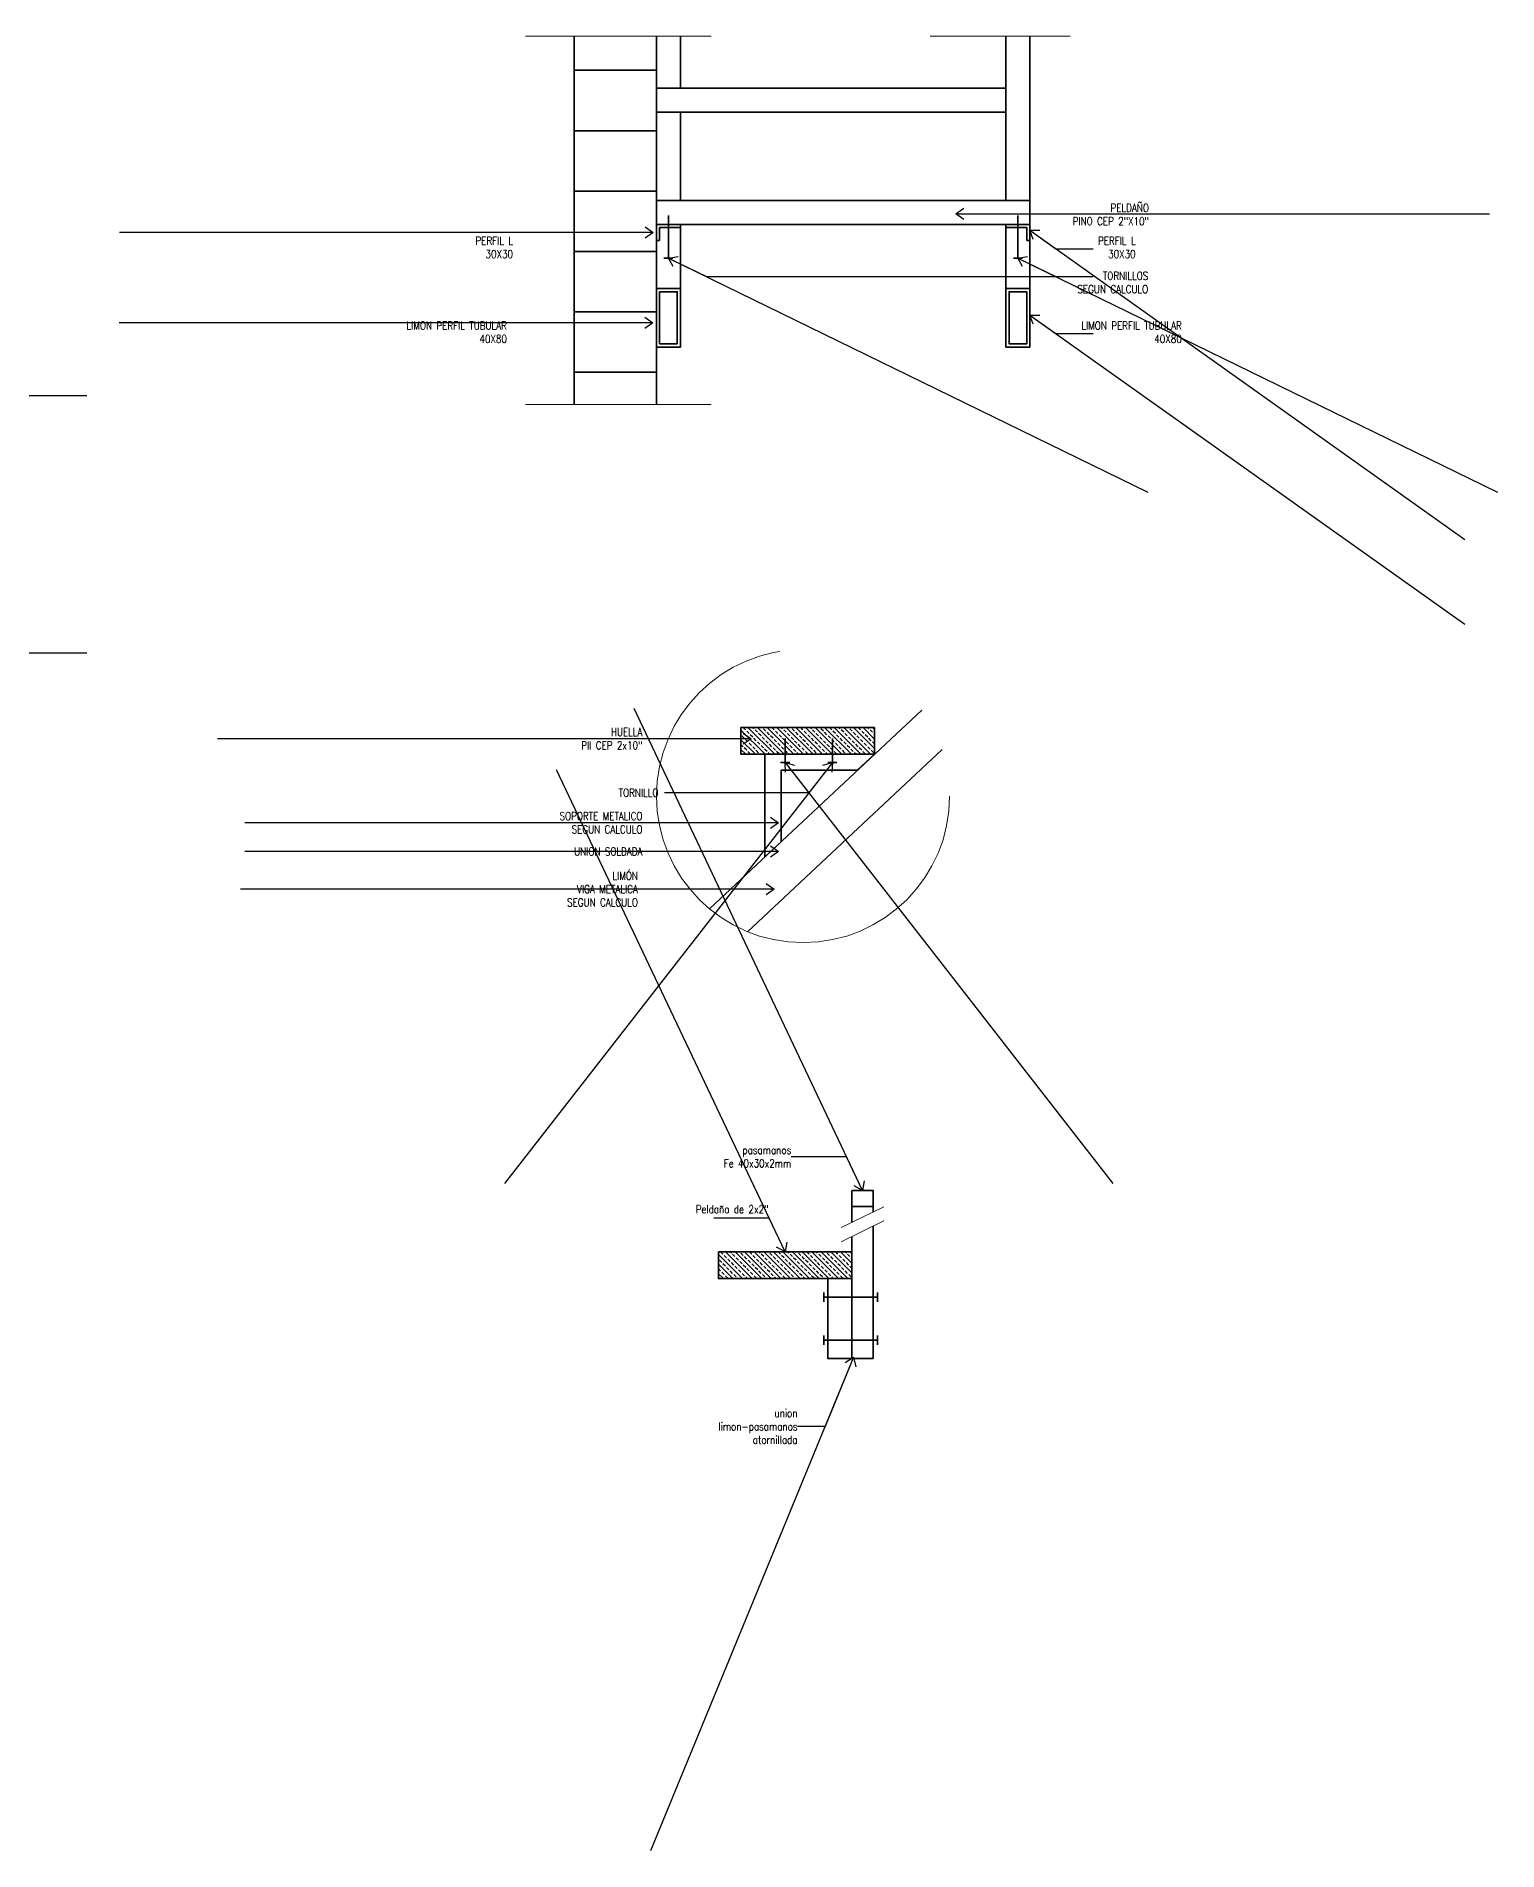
# Model space of a CAD drawing. Header units: metres. Extents: x 45 to 666, y -23 to 325.
# Drawn here: x 159.718 to 162.456, y 160.175 to 163.575 of the extents above; entities that cross this region are included whole.
import ezdxf

# ---------------------------------------------------------------- set-up
doc = ezdxf.new("R2010")
doc.units = ezdxf.units.M
doc.header["$LTSCALE"] = 5
doc.header["$MEASUREMENT"] = 0
doc.linetypes.add('HIDDEN', pattern=[0.375, 0.25, -0.125])
doc.layers.get('0').update_dxf_attribs({"color": 30})
for name, color, linetype, lineweight in [('A-ANNO-NOTE', 7, 'Continuous', 35), ('A-ELEV-MBE1', 7, 'Continuous', 35), ('A-ELEV-MBE2', 4, 'Continuous', 25), ('A-FLOR-OVHD', 3, 'HIDDEN', 18), ('A-WALL-FULL', 7, 'Continuous', 35), ('A-WALL-FULL-EXTR', 7, 'Continuous', 35)]:
    doc.layers.add(name, color=color, linetype=linetype, lineweight=lineweight)
doc.styles.add('E-ROMANS', font='romans.shx', dxfattribs={"width": 0.8})
doc.dimstyles.new('E-0005_TICK_18', dxfattribs={"dimscale": 0.001, "dimtxt": 9, "dimasz": 9, "dimexe": 4.5, "dimexo": 3, "dimgap": 4.5, "dimtad": 0, "dimdec": 0, "dimlfac": 1000, "dimzin": 0, "dimdsep": 46, "dimtxsty": 'E-ROMANS', "dimblk": 'OBLIQUE', "dimcen": 4.5, "dimclrd": 256, "dimclre": 256, "dimclrt": 256, "dimadec": 0, "dimazin": 0, "dimtfac": 1, "dimtdec": 0, "dimtmove": 1, "dimatfit": 3, "dimldrblk": 'OPEN90', "dimfxl": 1, "dimtfill": 1, "dimtolj": 1, "dimtzin": 0, "dimarcsym": 0})

# ---------------------------------------------------------------- blocks, each defined once
blk = doc.blocks.new('_Oblique')
at = {"color": 0, "linetype": 'ByBlock', "lineweight": -2}
blk.add_line((-0.5, -0.5), (0.5, 0.5), dxfattribs=at)

msp = doc.modelspace()

# ---------------------------------------------------------------- hatches: boundary and pattern name
at = {"layer": 'A-ELEV-MBE2'}
h = msp.add_hatch(dxfattribs=at)
h.set_pattern_fill('BRASS', color=256, scale=0.002, angle=45, style=0)
h.set_pattern_definition([(135, (150.656767, 149.864694), (-0.008980256, -0.008980256), []), (135, (150.652277, 149.860204), (-0.008980256, -0.008980256), [0.00635, -0.003175])])
h.paths.add_polyline_path([(161.2227, 162.2797), (161.1343, 162.2797), (161.1343, 162.2297), (161.2227, 162.2297)])
h.paths.add_polyline_path([(161.1343, 162.2797), (161.0385, 162.2797), (161.0385, 162.2297), (161.1343, 162.2297)])
h.paths.add_polyline_path([(161.2885, 162.2797), (161.2227, 162.2797), (161.2227, 162.2297), (161.2885, 162.2297)])
h = msp.add_hatch(dxfattribs=at)
h.set_pattern_fill('BRASS', color=256, scale=0.002, angle=45, style=0)
h.set_pattern_definition([(135, (150.61456, 148.881975), (-0.008980256, -0.008980256), []), (135, (150.61007, 148.877485), (-0.008980256, -0.008980256), [0.00635, -0.003175])])
h.paths.add_polyline_path([(161.1805, 161.297), (161.0921, 161.297), (161.0921, 161.247), (161.1805, 161.247)])
h.paths.add_polyline_path([(161.0921, 161.297), (160.9963, 161.297), (160.9963, 161.247), (161.0921, 161.247)])
h.paths.add_polyline_path([(161.2463, 161.297), (161.1805, 161.297), (161.1805, 161.247), (161.2463, 161.247)])

# ---------------------------------------------------------------- linework, layer by layer
at = {"layer": 'A-ELEV-MBE1'}
for p, q in [((160.925, 163.5755), (160.925, 163.478)), ((161.535, 163.5755), (161.535, 163.268)), ((161.58, 163.268), (161.58, 163.5755)), ((161.535, 163.478), (160.88, 163.478)), ((161.535, 163.433), (160.88, 163.433)), ((160.925, 163.433), (160.925, 163.268)), ((160.88, 163.223), (160.88, 163.1028)), ((160.925, 163.223), (160.925, 163.0129)), ((161.535, 163.223), (161.535, 163.0129)), ((161.58, 163.223), (161.58, 163.1028)), ((161.3771, 162.3127), (160.9794, 161.94)), ((161.4152, 162.2388), (161.0507, 161.8972)), ((161.2463, 161.097), (161.2863, 161.097))]:
    msp.add_line(p, q, dxfattribs=at)
for points in [[(160.925, 163.217), (160.925, 163.223), (160.88, 163.223), (160.88, 163.193), (160.886, 163.193)], [(160.925, 163.217), (160.886, 163.217), (160.886, 163.193)], [(161.535, 163.217), (161.535, 163.223), (161.58, 163.223), (161.58, 163.193), (161.574, 163.193)], [(161.535, 163.217), (161.574, 163.217), (161.574, 163.193)], [(161.2463, 161.3819), (161.2463, 161.3523)], [(161.2863, 161.3819), (161.2863, 161.3718)], [(161.2863, 161.3453), (161.2863, 161.097)], [(161.2463, 161.3257), (161.2463, 161.247)]]:
    msp.add_lwpolyline(points, dxfattribs=at)
for points in [[(160.88, 163.1028), (160.925, 163.1028), (160.925, 162.9931), (160.88, 162.9931)], [(161.58, 163.1028), (161.535, 163.1028), (161.535, 162.9931), (161.58, 162.9931)], [(160.886, 163.0968), (160.919, 163.0968), (160.919, 162.9991), (160.886, 162.9991)], [(161.574, 163.0968), (161.541, 163.0968), (161.541, 162.9991), (161.574, 162.9991)], [(161.0835, 162.0376), (161.1135, 162.0657), (161.1135, 162.1997), (161.2565, 162.1997), (161.2885, 162.2297), (161.0835, 162.2297)]]:
    msp.add_lwpolyline(points, close=True, dxfattribs=at)
at = {"layer": 'A-FLOR-OVHD'}
for points in [[(160.6347, 163.5755), (160.9828, 163.5755)], [(161.3928, 163.5755), (161.6556, 163.5755)], [(160.9828, 162.8853), (160.6347, 162.8853)], [(161.2262, 161.3425), (161.3063, 161.3816)], [(161.2262, 161.3159), (161.3063, 161.3551)]]:
    msp.add_lwpolyline(points, dxfattribs=at)
msp.add_circle((161.1549, 162.1513), 0.2746, dxfattribs=at)
at = {"layer": 'A-WALL-FULL'}
for p, q in [((160.726, 163.5755), (160.726, 162.8853)), ((160.88, 163.5755), (160.88, 162.8853))]:
    msp.add_line(p, q, dxfattribs=at)
at = {"layer": 'A-WALL-FULL-EXTR'}
for p, q in [((160.726, 163.5117), (160.88, 163.5117)), ((160.726, 163.3985), (160.88, 163.3985)), ((160.726, 163.2854), (160.88, 163.2854)), ((161.58, 163.268), (160.88, 163.268)), ((161.58, 163.268), (161.58, 163.223)), ((161.58, 163.223), (160.88, 163.223)), ((160.726, 163.1722), (160.88, 163.1722)), ((160.726, 163.0591), (160.88, 163.0591)), ((160.726, 162.9459), (160.88, 162.9459)), ((161.1939, 161.2208), (161.1939, 161.2121)), ((161.1939, 161.2121), (161.2943, 161.2121)), ((161.1939, 161.2034), (161.1939, 161.2121)), ((161.2943, 161.2208), (161.2943, 161.2121)), ((161.2943, 161.2034), (161.2943, 161.2121)), ((161.1939, 161.1406), (161.1939, 161.1319)), ((161.1939, 161.1319), (161.2943, 161.1319)), ((161.1939, 161.1231), (161.1939, 161.1319)), ((161.2943, 161.1406), (161.2943, 161.1319)), ((161.2943, 161.1231), (161.2943, 161.1319))]:
    msp.add_line(p, q, dxfattribs=at)
at = {"layer": 'A-WALL-FULL-EXTR', "linetype": 'HIDDEN', "ltscale": 0.05}
for points in [[(160.9025, 163.2394), (160.9025, 163.1599)], [(161.5575, 163.2394), (161.5575, 163.1599)], [(160.894, 163.1599), (160.911, 163.1599)], [(161.566, 163.1599), (161.549, 163.1599)], [(161.1213, 162.2595), (161.1213, 162.2144)], [(161.2097, 162.2595), (161.2097, 162.2144)], [(161.1127, 162.2144), (161.1298, 162.2144)], [(161.2182, 162.2144), (161.2012, 162.2144)]]:
    msp.add_lwpolyline(points, dxfattribs=at)
at = {"layer": 'A-WALL-FULL-EXTR'}
for points in [[(161.0385, 162.2797), (161.0385, 162.2297), (161.2885, 162.2297), (161.2885, 162.2797), (161.0385, 162.2797)], [(161.2463, 161.4119), (161.2863, 161.4119), (161.2863, 161.3819), (161.2463, 161.3819), (161.2463, 161.4119)], [(160.9963, 161.297), (160.9963, 161.247), (161.2463, 161.247), (161.2463, 161.297), (160.9963, 161.297)]]:
    msp.add_lwpolyline(points, dxfattribs=at)
msp.add_lwpolyline([(161.2013, 161.247), (161.2463, 161.247), (161.2463, 161.097), (161.2013, 161.097)], close=True, dxfattribs=at)

# ---------------------------------------------------------------- texts
at = {"layer": 'A-ANNO-NOTE', "char_height": 0.015, "attachment_point": 6, "style": 'E-ROMANS'}
for s, insert in [('PELDAÑO \\PPINO CEP 2"X10"', (161.803, 163.2414)), ('PERFIL L \\P30X30', (160.6114, 163.1798)), ('PERFIL L \\P30X30', (161.778, 163.1798)), ('TORNILLOS\\PSEGUN CALCULO', (161.8016, 163.114)), ('LIMON PERFIL TUBULAR \\P40X80', (160.5999, 163.0207)), ('LIMON PERFIL TUBULAR \\P40X80', (161.8645, 163.0207)), ('HUELLA\\PPII CEP 2x10"', (160.8539, 162.259)), ('TORNILLO', (160.8839, 162.1576)), ('SOPORTE METALICO \\PSEGUN CALCULO', (160.8539, 162.1014)), ('UNION SOLDADA', (160.8539, 162.0475)), ('LIMÓN\\PVIGA METALICA\\PSEGUN CALCULO', (160.8454, 161.977)), ('pasamanos\\PFe 40x30x2mm', (161.1327, 161.4755)), ('Peldaño de 2x2"', (161.09, 161.377)), ('union \\Plimon-pasamanos\\Patornillada', (161.1445, 160.9699))]:
    msp.add_mtext(s, dxfattribs=dict(at, insert=insert))

# ---------------------------------------------------------------- leaders
at = {"layer": 'A-ANNO-NOTE'}
for points, override in [([(161.4413, 163.2429), (161.5448, 163.2429), (161.6965, 163.2429)], {"dimscale": 0.01, "dimasz": 1.5, "dimtad": 0, "dimldrblk": 'Open90'}), ([(160.8742, 163.2078), (160.7708, 163.2078), (160.619, 163.2078)], {"dimscale": 0.01, "dimasz": 1.5, "dimtad": 0, "dimldrblk": 'Open90'}), ([(161.58, 163.2121), (161.6288, 163.1774), (161.6986, 163.1774)], {"dimscale": 0.01, "dimasz": 1.5, "dimtad": 0, "dimldrblk": 'Open90'}), ([(160.9025, 163.1599), (160.9738, 163.1251), (161.6986, 163.1251)], {"dimscale": 0.01, "dimasz": 1.5, "dimtad": 0, "dimldrblk": 'Open90'}), ([(161.5575, 163.1599), (161.6288, 163.1251), (161.6986, 163.1251)], {"dimscale": 0.01, "dimasz": 1.5, "dimtad": 0, "dimldrblk": 'Open90'}), ([(160.8733, 163.0387), (160.7699, 163.0387), (160.6181, 163.0387)], {"dimscale": 0.01, "dimasz": 1.5, "dimtad": 0, "dimldrblk": 'Open90'}), ([(161.58, 163.053), (161.6288, 163.0183), (161.6986, 163.0183)], {"dimscale": 0.01, "dimasz": 1.5, "dimtad": 0, "dimldrblk": 'Open90'}), ([(158.8127, 162.9024), (159.0087, 162.9024), (159.1348, 162.9024)], {"dimscale": 0.01, "dimasz": 3, "dimtad": 0, "dimldrblk": 'Open90'}), ([(158.8127, 162.4198), (159.0087, 162.4198), (159.1348, 162.4198)], {"dimscale": 0.01, "dimasz": 3, "dimtad": 0, "dimldrblk": 'Open90'}), ([(161.2663, 161.4119), (161.2362, 161.4755), (161.1327, 161.4755)], {"dimscale": 0.01, "dimasz": 1.5, "dimtad": 0, "dimldrblk": 'Open90'}), ([(161.0574, 162.259), (161.0057, 162.259), (160.8539, 162.259)], {"dimscale": 0.01, "dimasz": 1.5, "dimtad": 0, "dimldrblk": 'Open90'}), ([(161.2097, 162.2144), (161.1655, 162.1576), (160.8949, 162.1576)], {"dimscale": 0.01, "dimasz": 1.5, "dimtad": 0, "dimldrblk": 'Open90'}), ([(161.1213, 161.297), (161.0912, 161.3605), (160.9877, 161.3605)], {"dimscale": 0.01, "dimasz": 1.5, "dimtad": 0, "dimldrblk": 'Open90'}), ([(161.1213, 162.2144), (161.1655, 162.1576), (160.8949, 162.1576)], {"dimscale": 0.01, "dimasz": 1.5, "dimtad": 0, "dimldrblk": 'Open90'}), ([(161.1091, 162.1014), (161.0057, 162.1014), (160.8539, 162.1014)], {"dimscale": 0.01, "dimasz": 1.5, "dimtad": 0, "dimldrblk": 'Open90'}), ([(161.1091, 162.0475), (161.0057, 162.0475), (160.8539, 162.0475)], {"dimscale": 0.01, "dimasz": 1.5, "dimtad": 0, "dimldrblk": 'Open90'}), ([(161.1006, 161.977), (160.9972, 161.977), (160.8454, 161.977)], {"dimscale": 0.01, "dimasz": 1.5, "dimtad": 0, "dimldrblk": 'Open90'}), ([(161.2495, 161.0995), (161.1962, 160.9699), (161.1445, 160.9699)], {"dimscale": 0.01, "dimasz": 1.5, "dimtad": 0, "dimldrblk": 'Open90'})]:
    msp.add_leader(points, dimstyle='E-0005_TICK_18', override=override, dxfattribs=at)

doc.saveas('drawing.dxf')
